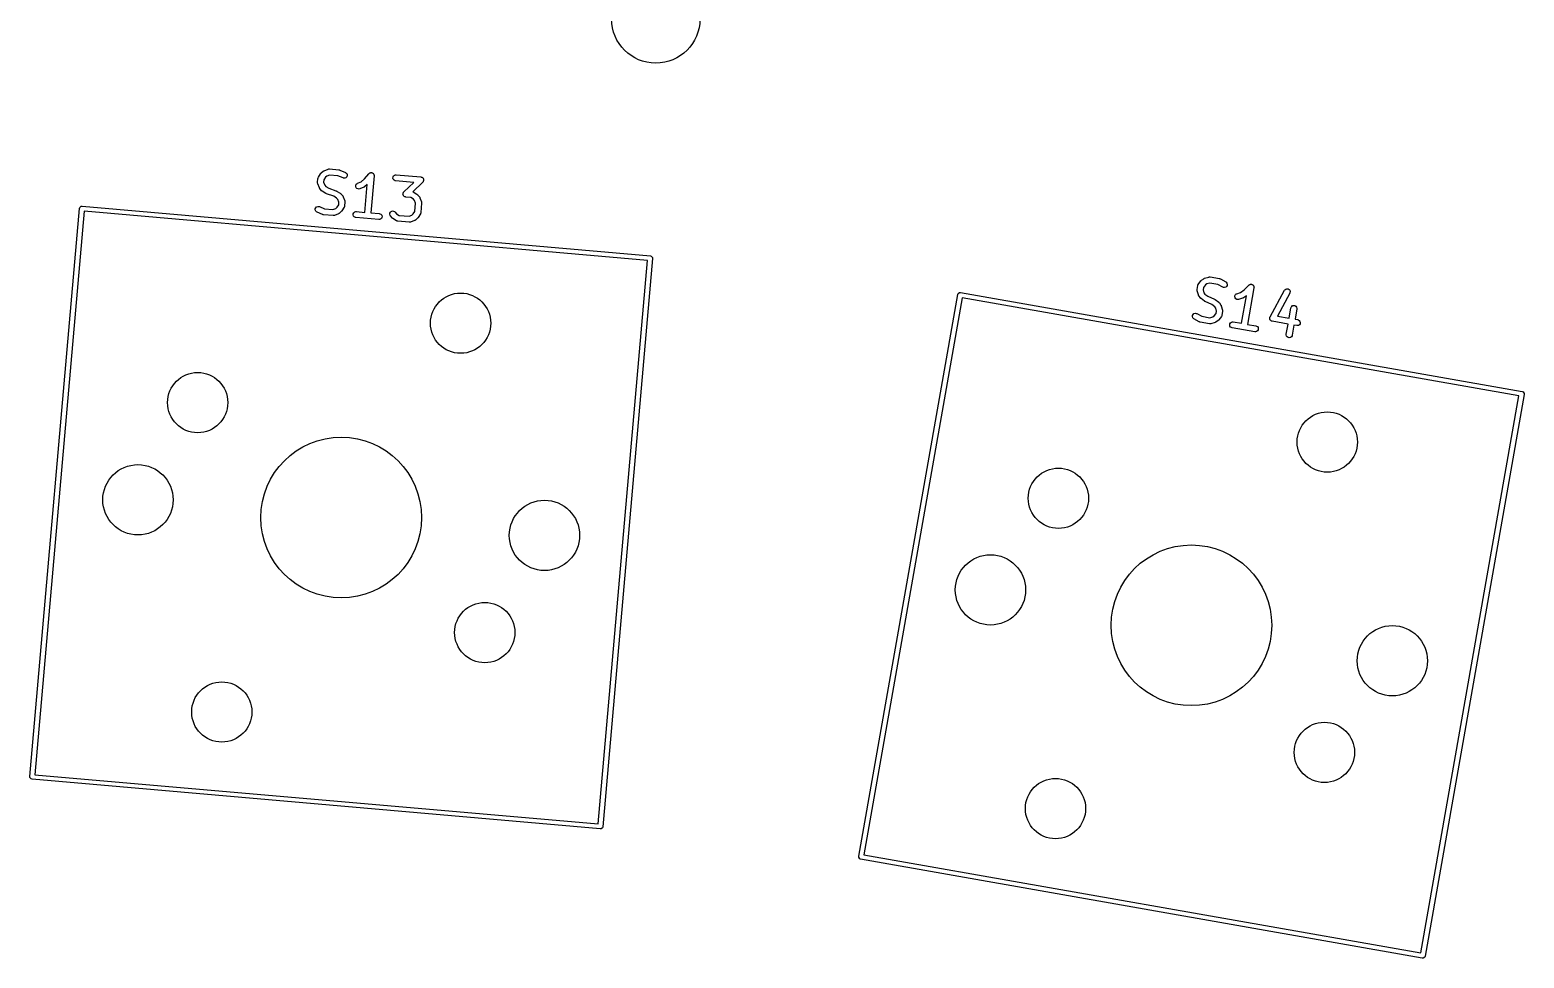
# Model space of a CAD drawing. Extents: x 100 to 226, y -132 to -42.
# Drawn here: x 157.59 to 194.79, y -126.06 to -102.96 of the extents above; entities that cross this region are included whole.
import ezdxf

# ---------------------------------------------------------------- set-up
doc = ezdxf.new("R2010")
doc.units = 0
doc.layers.add('BLACK', color=7, linetype='CONTINUOUS')

msp = doc.modelspace()

# ---------------------------------------------------------------- linework, layer by layer
at = {"layer": 'BLACK', "linetype": 'CONTINUOUS'}
for p, q in [((164.752137, -106.756166), (164.760438, -106.66129)), ((164.752298, -106.770868), (164.752137, -106.756166)), ((164.753108, -106.773436), (164.752298, -106.770868)), ((164.753064, -106.776132), (164.753108, -106.773436)), ((164.760438, -106.66129), (164.763149, -106.64684)), ((164.763149, -106.64684), (164.764393, -106.644449)), ((164.764393, -106.644449), (164.764818, -106.641789)), ((164.764818, -106.641789), (164.771249, -106.628567)), ((164.771249, -106.628567), (164.826988, -106.537842)), ((164.826988, -106.537842), (164.831483, -106.531917)), ((164.831483, -106.531917), (164.832399, -106.530158)), ((164.832399, -106.530158), (164.834264, -106.528251)), ((164.834264, -106.528251), (164.835875, -106.526129)), ((164.835875, -106.526129), (164.837478, -106.524966)), ((164.837478, -106.524966), (164.842682, -106.519649)), ((164.842682, -106.519649), (164.89427, -106.476361)), ((164.89427, -106.476361), (164.900409, -106.47216)), ((164.900409, -106.47216), (164.901834, -106.470782)), ((164.901834, -106.470782), (164.904205, -106.469563)), ((164.908324, -106.692001), (164.90311, -106.751603)), ((164.90311, -106.751603), (164.931265, -106.822844)), ((164.904205, -106.469563), (164.906405, -106.468059)), ((164.906405, -106.468059), (164.908294, -106.467463)), ((164.908294, -106.467463), (164.914912, -106.464064)), ((164.948425, -106.62673), (164.908324, -106.692001)), ((164.914912, -106.464064), (165.013938, -106.424927)), ((164.981365, -106.59909), (164.948425, -106.62673)), ((165.052604, -106.570935), (164.981365, -106.59909)), ((165.013938, -106.424927), (165.028075, -106.420889)), ((165.028075, -106.420889), (165.03077, -106.420933)), ((165.03077, -106.420933), (165.03334, -106.420123)), ((165.03334, -106.420123), (165.048042, -106.419962)), ((165.048042, -106.419962), (165.285231, -106.440714)), ((165.260032, -106.589083), (165.052604, -106.570935)), ((165.38703, -106.644131), (165.260032, -106.589083)), ((165.285231, -106.440714), (165.292542, -106.442085)), ((165.292542, -106.442085), (165.294523, -106.442118)), ((165.294523, -106.442118), (165.297061, -106.442933)), ((165.297061, -106.442933), (165.299682, -106.443425)), ((165.299682, -106.443425), (165.301438, -106.444339)), ((165.301438, -106.444339), (165.308522, -106.446615)), ((165.308522, -106.446615), (165.446686, -106.506503)), ((165.401028, -106.648628), (165.38703, -106.644131)), ((165.430288, -106.649105), (165.401028, -106.648628)), ((165.457503, -106.638349), (165.430288, -106.649105)), ((165.446686, -106.506503), (165.459538, -106.513645)), ((165.47853, -106.617997), (165.457503, -106.638349)), ((165.459538, -106.513645), (165.47989, -106.534672)), ((165.490169, -106.591146), (165.47853, -106.617997)), ((165.47989, -106.534672), (165.490646, -106.561887)), ((165.490646, -106.561887), (165.490169, -106.591146)), ((165.748042, -106.775959), (165.83575, -106.741294)), ((165.83575, -106.741294), (165.923913, -106.667316)), ((165.923913, -106.667316), (166.026598, -106.5391)), ((166.026598, -106.5391), (166.026634, -106.539062)), ((166.026634, -106.539062), (166.026647, -106.539039)), ((166.026647, -106.539039), (166.026705, -106.538989)), ((166.026705, -106.538989), (166.036869, -106.52858)), ((166.036869, -106.52858), (166.043377, -106.525)), ((166.043377, -106.525), (166.049064, -106.520229)), ((166.049064, -106.520229), (166.056071, -106.518019)), ((166.056071, -106.518019), (166.062511, -106.514478)), ((166.062511, -106.514478), (166.069891, -106.513661)), ((166.069891, -106.513661), (166.076973, -106.511429)), ((166.076973, -106.511429), (166.084292, -106.512069)), ((166.159853, -106.59252), (166.079233, -107.513999)), ((166.084292, -106.512069), (166.091596, -106.511262)), ((166.091596, -106.511262), (166.098728, -106.513332)), ((166.098728, -106.513332), (166.106125, -106.51398)), ((166.106125, -106.51398), (166.11264, -106.517371)), ((166.11264, -106.517371), (166.119699, -106.519421)), ((166.119699, -106.519421), (166.125496, -106.524063)), ((166.125496, -106.524063), (166.132082, -106.527492)), ((166.132082, -106.527492), (166.136804, -106.533119)), ((166.136804, -106.533119), (166.142541, -106.537714)), ((166.142541, -106.537714), (166.14612, -106.544222)), ((166.14612, -106.544222), (166.150892, -106.549909)), ((166.150892, -106.549909), (166.153101, -106.556916)), ((166.153101, -106.556916), (166.156643, -106.563356)), ((166.156643, -106.563356), (166.157459, -106.570736)), ((166.157459, -106.570736), (166.159692, -106.577818)), ((166.159692, -106.577818), (166.159851, -106.592373)), ((166.159851, -106.592373), (166.159859, -106.592442)), ((166.159859, -106.592442), (166.159852, -106.592464)), ((166.159852, -106.592464), (166.159853, -106.59252)), ((166.627276, -106.648102), (166.629826, -106.61895)), ((166.636076, -106.676011), (166.627276, -106.648102)), ((166.629826, -106.61895), (166.643339, -106.592993)), ((166.654886, -106.698428), (166.636076, -106.676011)), ((166.643339, -106.592993), (166.665756, -106.574183)), ((166.680843, -106.711941), (166.654886, -106.698428)), ((166.665756, -106.574183), (166.693665, -106.565383)), ((166.695293, -106.714652), (166.680843, -106.711941)), ((166.693665, -106.565383), (166.708367, -106.565222)), ((167.147331, -106.754199), (166.695293, -106.714652)), ((166.708367, -106.565222), (167.325059, -106.619175)), ((166.90133, -106.990222), (167.147331, -106.754199)), ((167.370446, -106.748009), (167.121812, -106.986557)), ((167.325059, -106.619175), (167.332704, -106.620609)), ((167.332704, -106.620609), (167.334673, -106.62065)), ((167.334673, -106.62065), (167.335981, -106.621224)), ((167.335981, -106.621224), (167.33951, -106.621886)), ((167.33951, -106.621886), (167.350319, -106.627513)), ((167.350319, -106.627513), (167.361471, -106.632405)), ((167.361471, -106.632405), (167.363222, -106.63423)), ((167.363222, -106.63423), (167.365467, -106.635399)), ((167.365467, -106.635399), (167.373302, -106.644736)), ((167.375501, -106.742102), (167.370446, -106.748009)), ((167.373302, -106.644736), (167.381731, -106.653522)), ((167.377014, -106.740834), (167.375501, -106.742102)), ((167.377674, -106.739564), (167.377014, -106.740834)), ((167.380007, -106.73684), (167.377674, -106.739564)), ((167.3849, -106.725683), (167.380007, -106.73684)), ((167.381731, -106.653522), (167.382649, -106.655876)), ((167.382649, -106.655876), (167.384277, -106.657816)), ((167.384277, -106.657816), (167.387943, -106.669444)), ((167.390526, -106.714877), (167.3849, -106.725683)), ((167.387943, -106.669444), (167.392368, -106.680784)), ((167.390746, -106.712355), (167.390526, -106.714877)), ((167.391762, -106.710041), (167.390746, -106.712355)), ((167.392014, -106.697871), (167.391762, -106.710041)), ((167.393077, -106.685725), (167.392014, -106.697871)), ((167.392368, -106.680784), (167.392315, -106.68331)), ((167.392315, -106.68331), (167.393077, -106.685725)), ((164.757102, -106.79027), (164.753064, -106.776132)), ((164.796239, -106.889295), (164.757102, -106.79027)), ((164.799637, -106.89591), (164.796239, -106.889295)), ((164.800234, -106.897803), (164.799637, -106.89591)), ((164.80174, -106.900005), (164.800234, -106.897803)), ((164.802957, -106.902373), (164.80174, -106.900005)), ((164.804333, -106.903795), (164.802957, -106.902373)), ((164.808536, -106.909938), (164.804333, -106.903795)), ((164.851824, -106.961527), (164.808536, -106.909938)), ((164.857142, -106.96673), (164.851824, -106.961527)), ((164.858304, -106.968333), (164.857142, -106.96673)), ((164.860425, -106.969942), (164.858304, -106.968333)), ((164.862333, -106.971809), (164.860425, -106.969942)), ((164.864092, -106.972724), (164.862333, -106.971809)), ((164.870017, -106.97722), (164.864092, -106.972724)), ((164.960741, -107.032959), (164.870017, -106.97722)), ((164.931265, -106.822844), (164.958907, -106.855785)), ((164.958907, -106.855785), (165.032247, -106.900843)), ((164.961772, -107.03346), (164.960741, -107.032959)), ((164.962178, -107.03382), (164.961772, -107.03346)), ((164.968088, -107.036533), (164.962178, -107.03382)), ((164.973963, -107.039391), (164.968088, -107.036533)), ((164.9745, -107.039476), (164.973963, -107.039391)), ((164.97554, -107.039954), (164.9745, -107.039476)), ((165.153355, -107.101306), (164.97554, -107.039954)), ((165.032247, -106.900843), (165.210065, -106.962196)), ((165.226697, -107.146364), (165.153355, -107.101306)), ((165.210065, -106.962196), (165.211108, -106.962675)), ((165.211108, -106.962675), (165.211641, -106.96276)), ((165.211641, -106.96276), (165.217498, -106.965608)), ((165.217498, -106.965608), (165.223427, -106.968331)), ((165.223427, -106.968331), (165.223831, -106.968689)), ((165.223831, -106.968689), (165.224863, -106.969191)), ((165.224863, -106.969191), (165.315589, -107.024929)), ((165.254339, -107.179307), (165.226697, -107.146364)), ((165.315589, -107.024929), (165.321517, -107.029427)), ((165.321517, -107.029427), (165.323274, -107.030342)), ((165.323274, -107.030342), (165.325179, -107.032206)), ((165.325179, -107.032206), (165.327302, -107.033817)), ((165.327302, -107.033817), (165.328463, -107.035419)), ((165.328463, -107.035419), (165.333783, -107.040624)), ((165.333783, -107.040624), (165.37707, -107.092212)), ((165.37707, -107.092212), (165.381271, -107.098353)), ((165.381271, -107.098353), (165.382648, -107.099776)), ((165.382648, -107.099776), (165.383865, -107.102146)), ((165.383865, -107.102146), (165.385371, -107.104347)), ((165.385371, -107.104347), (165.385966, -107.106236)), ((165.385966, -107.106236), (165.389366, -107.112854)), ((165.389366, -107.112854), (165.428504, -107.21188)), ((165.701821, -106.859139), (165.702299, -106.829879)), ((165.712577, -106.886354), (165.701821, -106.859139)), ((165.702299, -106.829879), (165.713937, -106.80303)), ((165.73293, -106.907381), (165.712577, -106.886354)), ((165.713937, -106.80303), (165.734964, -106.782677)), ((165.759779, -106.919019), (165.73293, -106.907381)), ((165.734964, -106.782677), (165.748042, -106.775959)), ((165.789039, -106.919497), (165.759779, -106.919019)), ((165.803176, -106.915459), (165.789039, -106.919497)), ((165.902202, -106.876321), (165.803176, -106.915459)), ((165.908818, -106.872922), (165.902202, -106.876321)), ((165.910709, -106.872326), (165.908818, -106.872922)), ((165.912911, -106.870819), (165.910709, -106.872326)), ((165.915281, -106.869602), (165.912911, -106.870819)), ((165.916704, -106.868224), (165.915281, -106.869602)), ((165.922844, -106.864024), (165.916704, -106.868224)), ((165.990491, -106.80726), (165.922844, -106.864024)), ((165.929803, -107.500926), (165.990491, -106.80726)), ((166.8787, -107.052506), (166.879761, -107.040367)), ((166.87946, -107.054917), (166.8787, -107.052506)), ((166.879408, -107.057447), (166.87946, -107.054917)), ((166.883839, -107.068805), (166.879408, -107.057447)), ((166.879761, -107.040367), (166.880014, -107.02819)), ((166.880014, -107.02819), (166.881029, -107.025874)), ((166.881029, -107.025874), (166.88125, -107.023354)), ((166.88125, -107.023354), (166.886875, -107.012546)), ((166.8875, -107.080415), (166.883839, -107.068805)), ((166.886875, -107.012546), (166.891769, -107.001392)), ((166.889123, -107.08235), (166.8875, -107.080415)), ((166.890044, -107.084709), (166.889123, -107.08235)), ((166.898481, -107.093502), (166.890044, -107.084709)), ((166.891769, -107.001392), (166.894101, -106.998667)), ((166.894101, -106.998667), (166.894763, -106.997396)), ((166.894763, -106.997396), (166.896276, -106.996126)), ((166.896276, -106.996126), (166.90133, -106.990222)), ((166.906309, -107.102832), (166.898481, -107.093502)), ((166.908553, -107.104), (166.906309, -107.102832)), ((166.910305, -107.105826), (166.908553, -107.104)), ((166.921459, -107.110719), (166.910305, -107.105826)), ((166.932267, -107.116345), (166.921459, -107.110719)), ((166.935793, -107.117006), (166.932267, -107.116345)), ((166.937103, -107.117581), (166.935793, -107.117006)), ((166.939072, -107.117621), (166.937103, -107.117581)), ((166.946717, -107.119056), (166.939072, -107.117621)), ((167.071393, -107.129963), (166.946717, -107.119056)), ((167.136664, -107.170064), (167.071393, -107.129963)), ((167.121812, -106.986557), (167.134828, -106.992888)), ((167.134828, -106.992888), (167.225553, -107.048627)), ((167.225553, -107.048627), (167.231477, -107.053122)), ((167.231477, -107.053122), (167.233237, -107.054038)), ((167.233237, -107.054038), (167.235143, -107.055903)), ((167.235143, -107.055903), (167.237266, -107.057514)), ((167.237266, -107.057514), (167.238428, -107.059117)), ((167.238428, -107.059117), (167.243746, -107.064321)), ((167.243746, -107.064321), (167.287034, -107.115909)), ((167.287034, -107.115909), (167.291234, -107.122048)), ((167.291234, -107.122048), (167.292613, -107.123473)), ((167.292613, -107.123473), (167.293831, -107.125844)), ((167.293831, -107.125844), (167.295336, -107.128044)), ((167.295336, -107.128044), (167.295931, -107.129933)), ((167.295931, -107.129933), (167.299331, -107.136551)), ((167.299331, -107.136551), (167.338468, -107.235577)), ((157.588816, -121.547596), (158.826427, -107.401631)), ((158.940741, -107.471861), (157.713589, -121.498282)), ((158.826427, -107.401631), (158.832978, -107.379155)), ((158.832978, -107.379155), (158.868157, -107.349637)), ((158.868157, -107.349637), (158.891428, -107.347088)), ((158.891428, -107.347088), (173.037393, -108.584699)), ((172.967162, -108.699013), (158.940741, -107.471861)), ((164.69496, -107.440263), (164.695438, -107.411003)), ((164.705716, -107.467477), (164.69496, -107.440263)), ((164.695438, -107.411003), (164.707076, -107.384153)), ((164.726068, -107.488505), (164.705716, -107.467477)), ((164.707076, -107.384153), (164.728104, -107.363801)), ((164.73892, -107.495646), (164.726068, -107.488505)), ((164.728104, -107.363801), (164.755318, -107.353045)), ((164.877083, -107.555536), (164.73892, -107.495646)), ((164.755318, -107.353045), (164.784578, -107.353523)), ((164.784578, -107.353523), (164.798576, -107.35802)), ((164.798576, -107.35802), (164.92557, -107.413067)), ((164.92557, -107.413067), (165.133, -107.431214)), ((165.133, -107.431214), (165.204242, -107.403059)), ((165.204242, -107.403059), (165.237181, -107.375419)), ((165.237181, -107.375419), (165.277281, -107.310149)), ((165.282495, -107.250547), (165.254339, -107.179307)), ((165.277281, -107.310149), (165.282495, -107.250547)), ((165.342925, -107.482501), (165.291336, -107.525789)), ((165.348129, -107.477182), (165.342925, -107.482501)), ((165.349731, -107.476021), (165.348129, -107.477182)), ((165.351341, -107.473898), (165.349731, -107.476021)), ((165.353207, -107.471992), (165.351341, -107.473898)), ((165.354121, -107.470234), (165.353207, -107.471992)), ((165.358619, -107.464308), (165.354121, -107.470234)), ((165.414357, -107.373583), (165.358619, -107.464308)), ((165.420788, -107.360361), (165.414357, -107.373583)), ((165.421212, -107.357702), (165.420788, -107.360361)), ((165.422457, -107.355311), (165.421212, -107.357702)), ((165.425168, -107.34086), (165.422457, -107.355311)), ((165.433469, -107.245984), (165.425168, -107.34086)), ((165.428504, -107.21188), (165.432542, -107.226017)), ((165.432542, -107.226017), (165.432497, -107.228713)), ((165.432497, -107.228713), (165.433308, -107.231283)), ((165.433308, -107.231283), (165.433469, -107.245984)), ((165.641351, -107.536288), (165.654864, -107.510331)), ((165.654864, -107.510331), (165.677281, -107.491522)), ((165.677281, -107.491522), (165.70519, -107.482722)), ((165.70519, -107.482722), (165.719892, -107.482561)), ((165.719892, -107.482561), (165.929803, -107.500926)), ((166.079233, -107.513999), (166.289146, -107.532365)), ((166.55097, -107.52027), (166.564482, -107.494312)), ((166.564482, -107.494312), (166.5869, -107.475501)), ((166.5869, -107.475501), (166.614809, -107.466702)), ((166.614809, -107.466702), (166.64396, -107.469252)), ((166.64396, -107.469252), (166.669918, -107.482764)), ((166.669918, -107.482764), (166.680427, -107.493047)), ((166.680427, -107.493047), (166.71589, -107.53531)), ((167.134695, -107.54143), (167.174794, -107.476161)), ((167.164304, -107.203004), (167.136664, -107.170064)), ((167.19246, -107.274243), (167.164304, -107.203004)), ((167.174794, -107.476161), (167.19246, -107.274243)), ((167.322682, -107.506871), (167.319971, -107.521321)), ((167.343433, -107.269681), (167.322682, -107.506871)), ((167.338468, -107.235577), (167.342506, -107.249714)), ((167.342506, -107.249714), (167.342461, -107.252409)), ((167.342461, -107.252409), (167.343272, -107.254979)), ((167.343272, -107.254979), (167.343433, -107.269681)), ((164.884169, -107.557812), (164.877083, -107.555536)), ((164.885924, -107.558726), (164.884169, -107.557812)), ((164.88854, -107.559216), (164.885924, -107.558726)), ((164.891081, -107.560033), (164.88854, -107.559216)), ((164.893062, -107.560065), (164.891081, -107.560033)), ((164.900374, -107.561437), (164.893062, -107.560065)), ((165.137564, -107.582188), (164.900374, -107.561437)), ((165.152266, -107.582027), (165.137564, -107.582188)), ((165.154835, -107.581216), (165.152266, -107.582027)), ((165.15753, -107.581261), (165.154835, -107.581216)), ((165.171668, -107.577223), (165.15753, -107.581261)), ((165.270693, -107.538086), (165.171668, -107.577223)), ((165.277308, -107.534687), (165.270693, -107.538086)), ((165.279201, -107.534091), (165.277308, -107.534687)), ((165.281403, -107.532584), (165.279201, -107.534091)), ((165.283771, -107.531368), (165.281403, -107.532584)), ((165.285193, -107.529991), (165.283771, -107.531368)), ((165.291336, -107.525789), (165.285193, -107.529991)), ((165.638801, -107.565441), (165.641351, -107.536288)), ((165.647601, -107.59335), (165.638801, -107.565441)), ((165.66641, -107.615767), (165.647601, -107.59335)), ((165.692367, -107.62928), (165.66641, -107.615767)), ((165.706818, -107.631991), (165.692367, -107.62928)), ((166.276073, -107.681795), (165.706818, -107.631991)), ((166.290775, -107.681634), (166.276073, -107.681795)), ((166.289146, -107.532365), (166.303597, -107.535076)), ((166.318684, -107.672834), (166.290775, -107.681634)), ((166.303597, -107.535076), (166.329554, -107.548589)), ((166.341101, -107.654025), (166.318684, -107.672834)), ((166.329554, -107.548589), (166.348364, -107.571006)), ((166.354613, -107.628068), (166.341101, -107.654025)), ((166.348364, -107.571006), (166.357164, -107.598915)), ((166.357164, -107.598915), (166.354613, -107.628068)), ((166.54842, -107.549421), (166.55097, -107.52027)), ((166.557219, -107.57733), (166.54842, -107.549421)), ((166.565521, -107.589465), (166.557219, -107.57733)), ((166.608809, -107.641054), (166.565521, -107.589465)), ((166.614127, -107.646258), (166.608809, -107.641054)), ((166.615289, -107.64786), (166.614127, -107.646258)), ((166.617411, -107.64947), (166.615289, -107.64786)), ((166.619318, -107.651336), (166.617411, -107.64947)), ((166.621075, -107.65225), (166.619318, -107.651336)), ((166.627002, -107.656748), (166.621075, -107.65225)), ((166.717727, -107.712486), (166.627002, -107.656748)), ((166.71589, -107.53531), (166.78116, -107.575409)), ((166.730949, -107.718917), (166.717727, -107.712486)), ((166.733607, -107.719341), (166.730949, -107.718917)), ((166.735999, -107.720586), (166.733607, -107.719341)), ((166.75045, -107.723297), (166.735999, -107.720586)), ((167.035077, -107.748199), (166.75045, -107.723297)), ((166.78116, -107.575409), (167.030513, -107.597225)), ((167.030513, -107.597225), (167.101753, -107.56907)), ((167.049779, -107.748038), (167.035077, -107.748199)), ((167.052347, -107.747227), (167.049779, -107.748038)), ((167.055043, -107.747272), (167.052347, -107.747227)), ((167.069181, -107.743234), (167.055043, -107.747272)), ((167.168206, -107.704097), (167.069181, -107.743234)), ((167.101753, -107.56907), (167.134695, -107.54143)), ((167.174821, -107.700698), (167.168206, -107.704097)), ((167.176714, -107.700102), (167.174821, -107.700698)), ((167.178917, -107.698594), (167.176714, -107.700102)), ((167.181284, -107.697379), (167.178917, -107.698594)), ((167.182704, -107.696004), (167.181284, -107.697379)), ((167.188849, -107.691801), (167.182704, -107.696004)), ((167.240438, -107.648513), (167.188849, -107.691801)), ((167.245642, -107.643193), (167.240438, -107.648513)), ((167.247245, -107.642032), (167.245642, -107.643193)), ((167.248855, -107.639909), (167.247245, -107.642032)), ((167.25072, -107.638004), (167.248855, -107.639909)), ((167.251634, -107.636247), (167.25072, -107.638004)), ((167.256133, -107.630319), (167.251634, -107.636247)), ((167.311871, -107.539594), (167.256133, -107.630319)), ((167.318302, -107.526372), (167.311871, -107.539594)), ((167.318726, -107.523711), (167.318302, -107.526372)), ((167.319971, -107.521321), (167.318726, -107.523711)), ((173.037393, -108.584699), (173.059869, -108.59125)), ((173.059869, -108.59125), (173.089387, -108.626429)), ((173.089387, -108.626429), (173.091936, -108.649701)), ((171.74001, -122.725434), (172.967162, -108.699013)), ((173.091936, -108.649701), (171.854325, -122.795665)), ((186.649645, -109.418507), (186.666183, -109.324716)), ((186.666183, -109.324716), (186.670143, -109.310557)), ((186.670143, -109.310557), (186.671591, -109.308283)), ((186.671591, -109.308283), (186.672246, -109.305671)), ((186.672246, -109.305671), (186.679805, -109.29306)), ((186.679805, -109.29306), (186.743238, -109.207537)), ((186.743238, -109.207537), (186.748237, -109.202021)), ((186.748237, -109.202021), (186.7493, -109.200353)), ((186.7493, -109.200353), (186.75132, -109.19862)), ((186.75132, -109.19862), (186.753112, -109.196643)), ((186.753112, -109.196643), (186.754812, -109.195623)), ((186.754812, -109.195623), (186.760459, -109.19078)), ((186.760459, -109.19078), (186.815624, -109.152154)), ((186.81083, -109.368198), (186.800441, -109.427119)), ((186.856463, -109.306673), (186.81083, -109.368198)), ((186.815624, -109.152154), (186.822108, -109.148504)), ((186.822108, -109.148504), (186.823645, -109.147257)), ((186.823645, -109.147257), (186.826111, -109.14625)), ((186.826111, -109.14625), (186.828437, -109.144942)), ((186.828437, -109.144942), (186.830372, -109.144513)), ((186.830372, -109.144513), (186.837259, -109.141704)), ((186.837259, -109.141704), (186.939319, -109.111346)), ((186.89169, -109.282008), (186.856463, -109.306673)), ((186.965113, -109.260168), (186.89169, -109.282008)), ((186.939319, -109.111346), (186.953754, -109.108555)), ((186.953754, -109.108555), (186.956436, -109.108833)), ((186.956436, -109.108833), (186.959066, -109.108251)), ((186.959066, -109.108251), (186.973726, -109.109372)), ((187.170171, -109.296325), (186.965113, -109.260168)), ((186.973726, -109.109372), (187.208203, -109.150717)), ((187.291887, -109.362232), (187.170171, -109.296325)), ((187.208203, -109.150717), (187.21537, -109.152721)), ((187.21537, -109.152721), (187.217339, -109.152926)), ((187.217339, -109.152926), (187.219794, -109.153958)), ((187.219794, -109.153958), (187.222363, -109.154677)), ((187.222363, -109.154677), (187.224034, -109.155741)), ((187.224034, -109.155741), (187.230892, -109.158626)), ((187.230892, -109.158626), (187.36331, -109.230328)), ((187.30544, -109.367932), (187.291887, -109.362232)), ((187.334546, -109.370958), (187.30544, -109.367932)), ((187.362595, -109.362615), (187.334546, -109.370958)), ((187.385316, -109.344173), (187.362595, -109.362615)), ((187.36331, -109.230328), (187.375491, -109.238563)), ((187.375491, -109.238563), (187.393933, -109.261284)), ((187.39925, -109.318439), (187.385316, -109.344173)), ((187.393933, -109.261284), (187.402276, -109.289332)), ((187.402276, -109.289332), (187.39925, -109.318439)), ((187.824705, -109.432122), (187.938174, -109.313343)), ((188.066267, -109.378174), (187.905641, -110.28912)), ((187.938174, -109.313343), (187.938216, -109.313306)), ((187.938216, -109.313306), (187.938229, -109.313287)), ((187.938229, -109.313287), (187.938283, -109.313248)), ((187.938283, -109.313248), (187.949324, -109.303758)), ((187.949324, -109.303758), (187.956119, -109.300759)), ((187.956119, -109.300759), (187.9622, -109.296502)), ((187.9622, -109.296502), (187.969373, -109.294911)), ((187.969373, -109.294911), (187.976097, -109.291945)), ((187.976097, -109.291945), (187.98352, -109.291775)), ((187.98352, -109.291775), (187.99077, -109.290168)), ((187.99077, -109.290168), (187.998005, -109.291443)), ((187.998005, -109.291443), (188.005352, -109.291276)), ((188.005352, -109.291276), (188.012277, -109.29396)), ((188.012277, -109.29396), (188.019589, -109.29525)), ((188.019589, -109.29525), (188.025783, -109.299196)), ((188.025783, -109.299196), (188.032637, -109.301853)), ((188.032637, -109.301853), (188.038007, -109.306983)), ((188.038007, -109.306983), (188.04427, -109.310973)), ((188.04427, -109.310973), (188.048484, -109.316991)), ((188.048484, -109.316991), (188.053798, -109.322068)), ((188.053798, -109.322068), (188.056796, -109.328862)), ((188.056796, -109.328862), (188.061054, -109.334944)), ((188.061054, -109.334944), (188.062644, -109.342117)), ((188.062644, -109.342117), (188.065611, -109.348841)), ((188.065611, -109.348841), (188.06578, -109.356264)), ((188.06578, -109.356264), (188.067388, -109.363514)), ((188.066271, -109.378118), (188.066267, -109.378174)), ((188.06628, -109.378096), (188.066271, -109.378118)), ((188.067388, -109.363514), (188.066278, -109.378025)), ((188.066278, -109.378025), (188.06628, -109.378096)), ((178.224426, -123.529325), (180.69023, -109.545055)), ((180.797987, -109.62498), (178.35302, -123.491074)), ((180.69023, -109.545055), (180.698714, -109.523236)), ((180.698714, -109.523236), (180.736332, -109.496896)), ((180.736332, -109.496896), (180.759737, -109.496386)), ((180.759737, -109.496386), (194.744007, -111.96219)), ((194.664081, -112.069947), (180.797987, -109.62498)), ((186.648524, -109.433167), (186.649645, -109.418507)), ((186.649106, -109.435795), (186.648524, -109.433167)), ((186.648828, -109.438478), (186.649106, -109.435795)), ((186.651619, -109.452914), (186.648828, -109.438478)), ((186.681977, -109.554974), (186.651619, -109.452914)), ((186.684786, -109.56186), (186.681977, -109.554974)), ((186.685215, -109.563796), (186.684786, -109.56186)), ((186.686523, -109.566121), (186.685215, -109.563796)), ((186.68753, -109.568588), (186.686523, -109.566121)), ((186.688777, -109.570124), (186.68753, -109.568588)), ((186.692427, -109.576609), (186.688777, -109.570124)), ((186.731053, -109.631773), (186.692427, -109.576609)), ((186.735898, -109.637422), (186.731053, -109.631773)), ((186.736917, -109.639121), (186.735898, -109.637422)), ((186.73889, -109.64091), (186.736917, -109.639121)), ((186.740626, -109.642933), (186.73889, -109.64091)), ((186.742296, -109.643997), (186.740626, -109.642933)), ((186.74781, -109.648995), (186.742296, -109.643997)), ((186.833334, -109.712428), (186.74781, -109.648995)), ((186.800441, -109.427119), (186.82228, -109.500541)), ((186.82228, -109.500541), (186.846946, -109.535768)), ((186.834314, -109.713015), (186.833334, -109.712428)), ((186.834688, -109.71341), (186.834314, -109.713015)), ((186.840363, -109.716641), (186.834688, -109.71341)), ((186.845944, -109.719987), (186.840363, -109.716641)), ((186.846469, -109.720118), (186.845944, -109.719987)), ((186.847464, -109.720685), (186.846469, -109.720118)), ((186.846946, -109.535768), (186.916082, -109.587047)), ((187.019255, -109.797302), (186.847464, -109.720685)), ((186.916082, -109.587047), (187.087875, -109.663664)), ((187.087875, -109.663664), (187.088872, -109.664232)), ((187.088872, -109.664232), (187.089395, -109.664363)), ((187.089395, -109.664363), (187.09497, -109.667704)), ((187.09497, -109.667704), (187.100651, -109.67094)), ((187.100651, -109.67094), (187.101023, -109.671333)), ((187.101023, -109.671333), (187.102006, -109.671922)), ((187.102006, -109.671922), (187.187528, -109.735355)), ((187.187528, -109.735355), (187.19304, -109.740351)), ((187.19304, -109.740351), (187.194711, -109.741416)), ((187.194711, -109.741416), (187.196446, -109.743439)), ((187.196446, -109.743439), (187.198422, -109.74523)), ((187.198422, -109.74523), (187.19944, -109.746929)), ((187.19944, -109.746929), (187.204284, -109.752576)), ((187.58674, -109.603857), (187.589766, -109.574751)), ((187.595084, -109.631907), (187.58674, -109.603857)), ((187.589766, -109.574751), (187.6037, -109.549018)), ((187.613526, -109.654628), (187.595084, -109.631907)), ((187.6037, -109.549018), (187.626421, -109.530576)), ((187.639259, -109.668562), (187.613526, -109.654628)), ((187.626421, -109.530576), (187.640035, -109.525023)), ((187.668365, -109.671588), (187.639259, -109.668562)), ((187.640035, -109.525023), (187.730428, -109.498135)), ((187.682801, -109.668797), (187.668365, -109.671588)), ((187.784861, -109.638439), (187.682801, -109.668797)), ((187.730428, -109.498135), (187.824705, -109.432122)), ((187.757919, -110.263073), (187.878834, -109.577337)), ((187.791746, -109.63563), (187.784861, -109.638439)), ((187.793684, -109.635201), (187.791746, -109.63563)), ((187.796011, -109.63389), (187.793684, -109.635201)), ((187.798475, -109.632886), (187.796011, -109.63389)), ((187.80001, -109.631639), (187.798475, -109.632886)), ((187.806496, -109.627989), (187.80001, -109.631639)), ((187.878834, -109.577337), (187.806496, -109.627989)), ((188.467227, -110.101742), (188.825739, -109.439653)), ((188.957643, -109.511077), (188.648678, -110.081662)), ((188.825739, -109.439653), (188.833974, -109.427472)), ((188.833974, -109.427472), (188.856695, -109.40903)), ((188.856695, -109.40903), (188.884743, -109.400687)), ((188.884743, -109.400687), (188.91385, -109.403713)), ((188.91385, -109.403713), (188.939584, -109.417647)), ((188.939584, -109.417647), (188.958026, -109.440369)), ((188.963343, -109.497524), (188.957643, -109.511077)), ((188.958026, -109.440369), (188.966369, -109.468417)), ((188.966369, -109.468417), (188.963343, -109.497524)), ((186.533064, -110.095016), (186.536089, -110.065909)), ((186.541406, -110.123065), (186.533064, -110.095016)), ((186.536089, -110.065909), (186.550024, -110.040176)), ((186.559848, -110.145786), (186.541406, -110.123065)), ((186.550024, -110.040176), (186.572745, -110.021734)), ((186.572745, -110.021734), (186.600794, -110.013392)), ((186.600794, -110.013392), (186.629901, -110.016417)), ((186.629901, -110.016417), (186.643453, -110.022117)), ((186.643453, -110.022117), (186.765166, -110.088024)), ((186.765166, -110.088024), (186.970224, -110.124181)), ((186.970224, -110.124181), (187.043647, -110.102342)), ((187.088394, -109.848583), (187.019255, -109.797302)), ((187.043647, -110.102342), (187.078874, -110.077675)), ((187.078874, -110.077675), (187.124508, -110.01615)), ((187.113057, -109.883806), (187.088394, -109.848583)), ((187.134897, -109.95723), (187.113057, -109.883806)), ((187.124508, -110.01615), (187.134897, -109.95723)), ((187.255534, -110.09129), (187.192099, -110.176812)), ((187.204284, -109.752576), (187.242911, -109.807741)), ((187.242911, -109.807741), (187.246561, -109.814224)), ((187.246561, -109.814224), (187.247809, -109.815762)), ((187.247809, -109.815762), (187.248814, -109.818226)), ((187.248814, -109.818226), (187.250124, -109.820553)), ((187.250124, -109.820553), (187.250553, -109.82249)), ((187.250553, -109.82249), (187.253362, -109.829376)), ((187.253362, -109.829376), (187.28372, -109.931436)), ((187.263093, -110.078679), (187.255534, -110.09129)), ((187.263747, -110.076066), (187.263093, -110.078679)), ((187.265196, -110.073793), (187.263747, -110.076066)), ((187.269156, -110.059634), (187.265196, -110.073793)), ((187.285694, -109.965843), (187.269156, -110.059634)), ((187.28372, -109.931436), (187.286511, -109.945871)), ((187.286815, -109.951183), (187.285694, -109.965843)), ((187.286511, -109.945871), (187.286232, -109.948553)), ((187.286232, -109.948553), (187.286815, -109.951183)), ((188.460284, -110.127248), (188.461527, -110.115295)), ((188.461527, -110.115295), (188.463016, -110.111752)), ((188.463016, -110.111752), (188.463278, -110.110271)), ((188.463278, -110.110271), (188.464343, -110.108599)), ((188.464343, -110.108599), (188.467227, -110.101742)), ((188.648678, -110.081662), (188.941297, -110.133259)), ((188.941297, -110.133259), (188.986157, -109.878851)), ((188.986157, -109.878851), (188.990117, -109.864691)), ((188.990117, -109.864691), (189.005841, -109.840011)), ((189.005841, -109.840011), (189.029812, -109.823226)), ((189.029812, -109.823226), (189.058382, -109.816892)), ((189.058382, -109.816892), (189.087201, -109.821974)), ((189.087201, -109.821974), (189.111882, -109.837697)), ((189.133879, -109.904898), (189.089019, -110.159306)), ((189.111882, -109.837697), (189.128666, -109.861668)), ((189.128666, -109.861668), (189.135, -109.890238)), ((189.135, -109.890238), (189.133879, -109.904898)), ((186.572029, -110.154021), (186.559848, -110.145786)), ((186.704445, -110.225724), (186.572029, -110.154021)), ((186.711305, -110.228609), (186.704445, -110.225724)), ((186.712975, -110.229673), (186.711305, -110.228609)), ((186.715541, -110.23039), (186.712975, -110.229673)), ((186.717998, -110.231424), (186.715541, -110.23039)), ((186.719967, -110.231628), (186.717998, -110.231424)), ((186.727134, -110.233633), (186.719967, -110.231628)), ((186.961612, -110.274978), (186.727134, -110.233633)), ((186.976272, -110.276099), (186.961612, -110.274978)), ((186.9789, -110.275516), (186.976272, -110.276099)), ((186.981583, -110.275795), (186.9789, -110.275516)), ((186.996019, -110.273004), (186.981583, -110.275795)), ((187.09808, -110.242646), (186.996019, -110.273004)), ((187.104968, -110.239836), (187.09808, -110.242646)), ((187.106904, -110.239407), (187.104968, -110.239836)), ((187.109229, -110.238097), (187.106904, -110.239407)), ((187.111693, -110.237093), (187.109229, -110.238097)), ((187.113227, -110.235847), (187.111693, -110.237093)), ((187.119716, -110.232195), (187.113227, -110.235847)), ((187.17488, -110.193568), (187.119716, -110.232195)), ((187.180526, -110.188723), (187.17488, -110.193568)), ((187.182225, -110.187706), (187.180526, -110.188723)), ((187.184014, -110.185732), (187.182225, -110.187706)), ((187.186039, -110.183995), (187.184014, -110.185732)), ((187.187104, -110.182322), (187.186039, -110.183995)), ((187.192099, -110.176812), (187.187104, -110.182322)), ((187.462402, -110.30198), (187.467483, -110.273161)), ((187.468736, -110.33055), (187.462402, -110.30198)), ((187.467483, -110.273161), (187.483207, -110.24848)), ((187.48552, -110.354521), (187.468736, -110.33055)), ((187.483207, -110.24848), (187.507178, -110.231696)), ((187.510201, -110.370245), (187.48552, -110.354521)), ((187.507178, -110.231696), (187.535748, -110.225362)), ((187.52436, -110.374205), (187.510201, -110.370245)), ((188.087107, -110.473433), (187.52436, -110.374205)), ((187.535748, -110.225362), (187.550408, -110.226483)), ((187.550408, -110.226483), (187.757919, -110.263073)), ((187.905641, -110.28912), (188.113154, -110.325711)), ((188.101767, -110.474554), (188.087107, -110.473433)), ((188.130337, -110.46822), (188.101767, -110.474554)), ((188.113154, -110.325711), (188.127314, -110.329671)), ((188.127314, -110.329671), (188.151994, -110.345395)), ((188.154308, -110.451436), (188.130337, -110.46822)), ((188.151994, -110.345395), (188.168779, -110.369366)), ((188.170031, -110.426755), (188.154308, -110.451436)), ((188.168779, -110.369366), (188.175113, -110.397936)), ((188.175113, -110.397936), (188.170031, -110.426755)), ((188.458197, -110.13909), (188.460284, -110.127248)), ((188.45878, -110.141722), (188.458197, -110.13909)), ((188.458502, -110.144402), (188.45878, -110.141722)), ((188.461928, -110.155921), (188.458502, -110.144402)), ((188.464531, -110.16766), (188.461928, -110.155921)), ((188.466076, -110.169867), (188.464531, -110.16766)), ((188.466845, -110.17245), (188.466076, -110.169867)), ((188.474419, -110.181783), (188.466845, -110.17245)), ((188.481315, -110.191631), (188.474419, -110.181783)), ((188.483586, -110.193078), (188.481315, -110.191631)), ((188.485286, -110.195172), (188.483586, -110.193078)), ((188.495859, -110.200897), (188.485286, -110.195172)), ((188.505996, -110.207355), (188.495859, -110.200897)), ((188.509698, -110.20839), (188.505996, -110.207355)), ((188.51102, -110.209106), (188.509698, -110.20839)), ((188.512988, -110.20931), (188.51102, -110.209106)), ((188.520155, -110.211315), (188.512988, -110.20931)), ((188.91525, -110.280981), (188.520155, -110.211315)), ((188.870391, -110.535389), (188.91525, -110.280981)), ((189.062972, -110.307028), (189.018113, -110.561437)), ((189.129799, -110.318812), (189.062972, -110.307028)), ((189.089019, -110.159306), (189.155846, -110.17109)), ((189.144458, -110.319933), (189.129799, -110.318812)), ((189.173028, -110.313599), (189.144458, -110.319933)), ((189.155846, -110.17109), (189.170005, -110.17505)), ((189.170005, -110.17505), (189.194686, -110.190774)), ((189.196999, -110.296815), (189.173028, -110.313599)), ((189.194686, -110.190774), (189.21147, -110.214745)), ((189.212723, -110.272134), (189.196999, -110.296815)), ((189.21147, -110.214745), (189.217804, -110.243315)), ((189.217804, -110.243315), (189.212723, -110.272134)), ((188.86927, -110.550049), (188.870391, -110.535389)), ((188.875604, -110.578619), (188.86927, -110.550049)), ((188.892388, -110.60259), (188.875604, -110.578619)), ((188.917069, -110.618314), (188.892388, -110.60259)), ((188.945888, -110.623395), (188.917069, -110.618314)), ((188.974458, -110.617061), (188.945888, -110.623395)), ((188.998429, -110.600277), (188.974458, -110.617061)), ((189.014153, -110.575596), (188.998429, -110.600277)), ((189.018113, -110.561437), (189.014153, -110.575596)), ((194.744007, -111.96219), (194.765826, -111.970674)), ((194.765826, -111.970674), (194.792166, -112.008292)), ((192.219114, -125.936041), (194.664081, -112.069947)), ((194.792676, -112.031697), (192.326872, -126.015967)), ((194.792166, -112.008292), (194.792676, -112.031697)), ((157.591365, -121.570867), (157.588816, -121.547596)), ((157.620883, -121.606046), (157.591365, -121.570867)), ((157.643359, -121.612597), (157.620883, -121.606046)), ((171.789323, -122.850208), (157.643359, -121.612597)), ((157.713589, -121.498282), (171.74001, -122.725434)), ((171.812595, -122.847659), (171.789323, -122.850208)), ((171.847774, -122.818141), (171.812595, -122.847659)), ((171.854325, -122.795665), (171.847774, -122.818141)), ((178.35302, -123.491074), (192.219114, -125.936041)), ((178.224936, -123.55273), (178.224426, -123.529325)), ((178.251276, -123.590348), (178.224936, -123.55273)), ((178.273095, -123.598832), (178.251276, -123.590348)), ((192.257365, -126.064636), (178.273095, -123.598832)), ((192.28077, -126.064126), (192.257365, -126.064636)), ((192.318388, -126.037786), (192.28077, -126.064126)), ((192.326872, -126.015967), (192.318388, -126.037786))]:
    msp.add_line(p, q, dxfattribs=at)
at = {"layer": 'BLACK'}
for centre, radius in [((173.1725, -102.68625), 1.1), ((168.313461, -110.259355), 0.75), ((161.76625, -112.23625), 0.75), ((189.892095, -113.218754), 0.75), ((165.340376, -115.098648), 2), ((160.279707, -114.655897), 0.875), ((183.1975, -114.6175), 0.75), ((170.401045, -115.541399), 0.875), ((181.505728, -116.898378), 0.875), ((186.508551, -117.780511), 2), ((168.914502, -117.961046), 0.75), ((191.511374, -118.662644), 0.875), ((162.367291, -119.937941), 0.75), ((189.819602, -120.943522), 0.75), ((183.125007, -122.342268), 0.75)]:
    msp.add_circle(centre, radius, dxfattribs=at)

doc.saveas('drawing.dxf')
